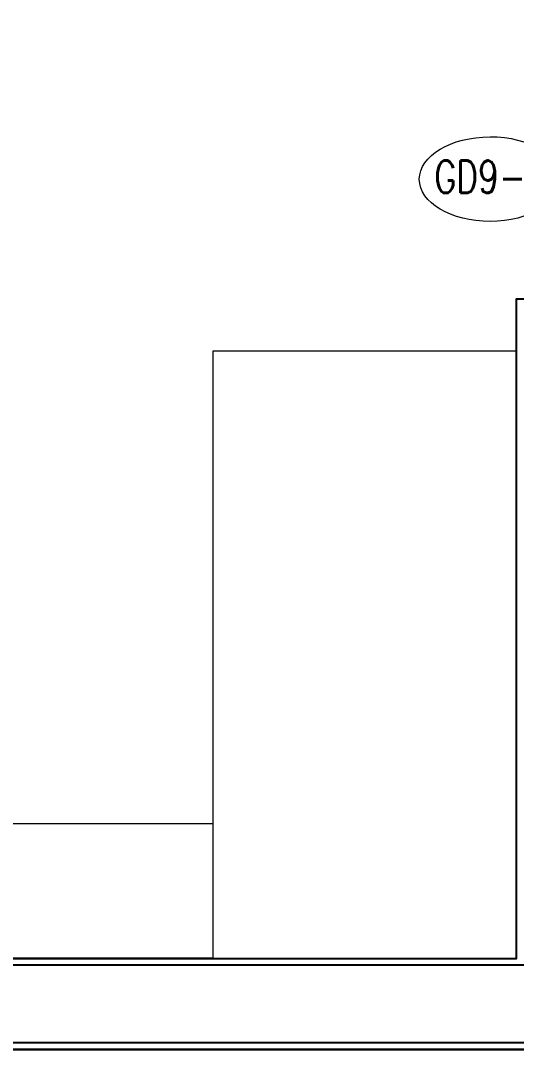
# Model space of a CAD drawing. Header units: metres. Extents: x 42 to 199, y -121 to 268.
# Drawn here: x 121.621 to 123.091, y -58.663 to -55.613 of the extents above; entities that cross this region are included whole.
import ezdxf
from ezdxf.enums import TextEntityAlignment as Align

# ---------------------------------------------------------------- set-up
doc = ezdxf.new("R2010")
doc.units = ezdxf.units.M
doc.header["$LTSCALE"] = 0.3
doc.layers.get('0').update_dxf_attribs({"color": 8})
for name, color, linetype, lineweight in [('A-DOOR TAGS', 8, 'Continuous', 9), ('A-Furniture', 8, 'Continuous', 0), ('A-Hatch', 8, 'Continuous', 9), ('DA HOUSE ARCH LAYOUT', 8, 'Continuous', 9)]:
    doc.layers.add(name, color=color, linetype=linetype, lineweight=lineweight)
for name, color, linetype in [('A-ELEVATION 3', 8, 'Continuous'), ('A-TEXT ARCHITECURAL', 8, 'Continuous'), ('A-Wall-Full', 8, 'Continuous'), ('A-Wall-Plst', 8, 'Continuous')]:
    doc.layers.add(name, color=color, linetype=linetype)
doc.styles.add('ROMANS', font='romans.shx', dxfattribs={"width": 0.8, "height": 0.5})
doc.styles.add('RomanS-Narrow', font='romans.shx', dxfattribs={"width": 0.75})

# ---------------------------------------------------------------- blocks, each defined once
blk = doc.blocks.new('FK_R_BLR_FINAL FLOOR PLANS_24.09.2020$0$Door Legend-flat-46')
at = {"color": 8, "linetype": 'ByBlock'}
blk.add_ellipse((-0.0021, 0.106), major_axis=(0.21, 0.0004), ratio=0.597277, start_param=-3.141592653589793, end_param=3.141592653589793, dxfattribs=at)
blk = doc.blocks.new('DA HOUSE ARCH LAYOUT')
at = {"layer": 'A-Hatch', "transparency": 33554534}
h = blk.add_hatch(dxfattribs=at)
h.set_pattern_fill('ANSI34', color=8, scale=0.05, angle=135)
h.set_pattern_definition([(180, (143.66595, 80.5253), (-8e-16, -0.9525), []), (180, (143.5072, 80.684), (-8e-16, -0.9525), []), (180, (143.34845, 80.8428), (-8e-16, -0.9525), []), (180, (143.1897, 81.0015), (-8e-16, -0.9525), [])])
h.paths.add_polyline_path([(-4.77, -11.6999), (19.35, -11.7), (19.35, -23.43), (32.0283, -23.43), (32.2446, -21.83), (30.3908, -21.83), (30.3908, -21.93), (29.9908, -21.93), (29.9906, -14.136), (29.9906, -15.135, -0.255571), (30.2109, -14.7322), (30.2208, -12.5299), (29.9908, -12.5299), (29.9908, -5.7602, -0.509998), (30.5975, -5.2899, 0.131852), (31.3505, -5.5096, 0.414214), (32.6508, -4.2093, 0.414214), (31.3505, -2.909, 0.124697), (30.7314, -3.0659, -0.546787), (29.9908, -2.7299), (29.9908, 0.6871), (32.0248, 0.6871), (32.0248, 1.9651), (19.7004, 1.9651, -0.764694), (19.2402, 2.1101), (16.7403, 2.1102), (16.74, -8.5299), (-0.255, -8.5299), (-0.255, -11.6998)])
at = {"layer": 'A-ELEVATION 3', "color": 8}
blk.add_lwpolyline([(16.74, -8.53), (16.7403, 2.1101), (19.2402, 2.11, 0.764694), (19.7004, 1.965), (32.0248, 1.965), (32.0248, 0.675), (30.3908, 0.675), (30.3908, 0.785), (29.9908, 0.785), (29.9908, -2.73, 0.546787)], format="xyb", dxfattribs=at)
at = {"layer": 'A-Furniture', "color": 8}
blk.add_lwpolyline([(25.045, 2.2352), (24.385, 2.2352), (24.385, 2.6352), (25.045, 2.6352)], close=True, dxfattribs=at)
at = {"layer": 'A-Wall-Full', "color": 8, "ltscale": 0.25}
blk.add_lwpolyline([(28.409, 2.215), (23.465, 2.215), (23.465, 1.985), (28.409, 1.985)], close=True, dxfattribs=at)
at = {"layer": 'A-DOOR TAGS', "color": 8}
ref = blk.add_blockref('FK_R_BLR_FINAL FLOOR PLANS_24.09.2020$0$Door Legend-flat-46', (25.8692, 4.4395), dxfattribs=at)
ref.add_attrib('D1', 'GD9-6', dxfattribs={"layer": '0', "height": 0.096, "style": 'RomanS-Narrow', "width": 0.75}).set_placement((25.8682, 4.5526, 0), align=Align.MIDDLE)
at = {"layer": 'A-TEXT ARCHITECURAL', "color": 8, "insert": (25.5972, 3.1219), "char_height": 0.1, "width": 2.382929, "attachment_point": 1, "style": 'ROMANS', "bg_fill": 2}
blk.add_mtext('\\pxqc;SHOWER', dxfattribs=at)
at = {"layer": 'A-Furniture', "color": 8}
blk.add_lwpolyline([(25.945, 2.2352), (25.945, 4.0352), (25.045, 4.0352), (25.045, 2.2352)], close=True, dxfattribs=at)
at = {"layer": 'A-Wall-Plst', "color": 8}
blk.add_lwpolyline([(28.429, 1.965), (20.785, 1.965), (20.785, 3.14), (21.055, 3.14), (21.055, 2.335), (23.215, 2.335), (23.215, 4.176), (23.485, 4.176), (23.485, 2.235), (25.945, 2.235), (25.945, 4.19), (27.675, 4.19), (27.675, 4.92), (27.525, 4.92), (27.5251, 6.8341), (26.775, 6.8342), (26.775, 7.1041), (28.645, 7.1041)], dxfattribs=at)

msp = doc.modelspace()

# ---------------------------------------------------------------- block references
at = {"layer": 'DA HOUSE ARCH LAYOUT'}
msp.add_blockref('DA HOUSE ARCH LAYOUT', (97.1462, -60.628), dxfattribs=at)

doc.saveas('drawing.dxf')
